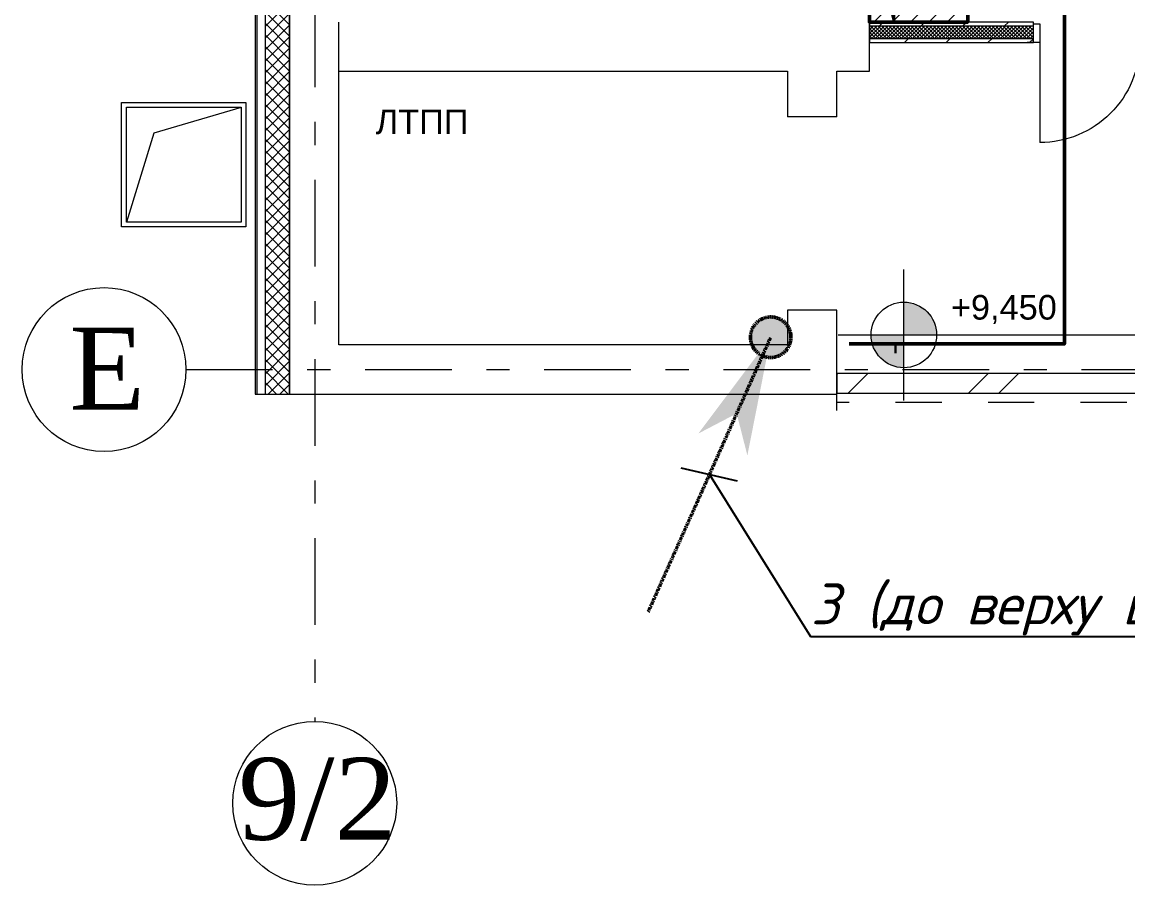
# Model space of a CAD drawing. Header units: millimetres. Extents: x 0 to 878967, y 0 to 534985.
# Drawn here: x 475279 to 482030, y 258697 to 264054 of the extents above; entities that cross this region are included whole.
import ezdxf
from ezdxf import colors
from ezdxf.entities.mleader import LeaderData, LeaderLine
from ezdxf.math import Vec2, Vec3

# ---------------------------------------------------------------- set-up
doc = ezdxf.new("R2010")
doc.units = ezdxf.units.MM
for name, pattern in [('DASHED', [9.525, 6.35, -3.175]), ('gost6', [12, 8, -1.5, 1, -1.5]), ('Штриховая', [564.444447, 282.222223, -282.222223]), ('Штрихштриховая', [1093.611073, 529.166651, -211.666656, 141.111112, -211.666656])]:
    doc.linetypes.add(name, pattern=pattern)
doc.layers.get('Defpoints').update_dxf_attribs({"color": 140})
for name, color, linetype, lineweight in [('!ДВ', 200, 'Continuous', 30), ('E_Аварійні мережі', 212, 'Continuous', 30), ('E_Розп. мережі', 5, 'Continuous', 30), ('E_Щити', 5, 'Continuous', 50), ('Заземл.провідник', 96, 'Continuous', 50), ('Заземлення', 7, 'gost6', 50), ('Маркування електро ліній', 7, 'Continuous', 18), ('ТЕКСТ', 7, 'Continuous', 20)]:
    doc.layers.add(name, color=color, linetype=linetype, lineweight=lineweight)
for name, color, linetype in [('51312000', 7, 'Continuous'), ('PLAN_0_Asys', 7, 'Continuous'), ('АР- стена наружная', 7, 'Continuous'), ('АР-Осі', 7, 'Continuous'), ('перегородки', 7, 'Continuous')]:
    doc.layers.add(name, color=color, linetype=linetype)
doc.styles.get("Standard").update_dxf_attribs({"font": 'arial.ttf'})
doc.styles.add('розмеры', font='times.ttf', dxfattribs={"height": 250})
doc.styles.add('СГЕНЕРИР_СТИЛЬ_1', font='arial.ttf')

# ---------------------------------------------------------------- blocks, each defined once
blk = doc.blocks.new('+9450')
at = {"linetype": 'Continuous', "lineweight": 20}
for points in [[(3596.2, 211.4), (3796.2, 211.4), (3780.9, 288), (3737.6, 352.9), (3672.7, 396.2), (3596.2, 411.4)], [(3596.2, 211.4), (3396.2, 211.4), (3411.4, 134.9), (3454.7, 70), (3519.6, 26.7), (3596.2, 11.4)]]:
    blk.add_hatch(color=7, dxfattribs=at).paths.add_polyline_path(points)
at = {"layer": '!ДВ', "color": 7, "linetype": 'Continuous', "lineweight": 18}
for p, q in [((-1180, 1630.4), (-420, 1630.4)), ((-1180, 870.4), (-1180, 1630.4)), ((-420, 1630.4), (-420, 870.4)), ((-1150, 1600.4), (-450, 1600.4)), ((-1150, 900.4), (-1150, 1600.4)), ((-1150, 900.4), (-1150, 1600.4)), ((-1150, 1600.4), (-450, 1598.8)), ((-450, 1598.8), (-983.1, 1442)), ((-450, 1600.4), (-450, 900.4)), ((-983.1, 1442), (-1150, 900.4)), ((-450, 900.4), (-1150, 900.4)), ((-420, 870.4), (-1180, 870.4))]:
    blk.add_line(p, q, dxfattribs=at)
at = {"color": 7, "linetype": 'Continuous', "lineweight": 20}
for p, q in [((3596.2, -188.6), (3596.2, 611.4)), ((3196.2, 211.4), (5413.4, 211.4))]:
    blk.add_line(p, q, dxfattribs=at)
at = {"color": 253, "linetype": 'Штриховая', "lineweight": 18}
for p, q in [((3186.3, -250), (3186.3, -149.9)), ((6650, -200), (3186.3, -200))]:
    blk.add_line(p, q, dxfattribs=at)
at = {"color": 7, "linetype": 'Continuous', "lineweight": 20}
blk.add_circle((3596.2, 211.4), 200, dxfattribs=at)
at = {"layer": '51312000', "color": 7, "linetype": 'Continuous', "lineweight": 20}
for p, q in [((3386.5, 1820.1), (3386.5, 7072.2)), ((-153.7, 3740.1), (-153.7, 2120)), ((-153.7, 2120), (-153.7, -149.9)), ((146.3, 150.1), (146.3, 2120)), ((146.3, 1820.1), (2886.5, 1820.1)), ((2886.5, 1820.1), (2886.5, 1542.9)), ((3186.5, 1542.9), (3186.5, 1820.1)), ((3186.5, 1820.1), (3386.5, 1820.1)), ((3186.5, 1542.9), (2886.5, 1542.9)), ((3186.5, 1542.9), (2886.5, 1542.9)), ((2886.5, 362.9), (2886.5, 150.1)), ((3186.5, 362.9), (2886.5, 362.9)), ((3186.5, 362.9), (2886.5, 362.9)), ((3186.5, -149.9), (3186.5, 362.9)), ((2886.5, 150.1), (146.3, 150.1)), ((-153.7, -149.9), (3186.5, -149.9))]:
    blk.add_line(p, q, dxfattribs=at)
at = {"layer": 'E_Аварійні мережі'}
blk.add_lwpolyline([(3545.6, 100), (3545.6, 156.5)], dxfattribs=at)
at = {"layer": 'PLAN_0_Asys', "color": 7, "linetype": 'Штрихштриховая', "lineweight": 18}
blk.add_line((0, 9906.9), (0, -2146.6), dxfattribs=at)
at = {"layer": 'PLAN_0_Asys', "color": 7, "linetype": 'Continuous', "lineweight": 18}
blk.add_circle((0, -2646.6), 500, dxfattribs=at)
at = {"layer": 'АР- стена наружная', "color": 7, "linetype": 'Continuous', "lineweight": 20}
for p, q in [((-363.7, 3740.1), (-363.7, -149.9)), ((-153.7, -149.9), (-153.7, 3740.1)), ((-363.7, -149.9), (-153.7, -149.9))]:
    blk.add_line(p, q, dxfattribs=at)
at = {"layer": 'АР- стена наружная', "color": 7, "linetype": 'Continuous', "lineweight": 18}
for p, q in [((-353.7, 3740.1), (-353.7, -149.9)), ((-303.7, 3740.1), (-303.7, -149.9)), ((-153.7, 2104.4), (-303.7, 2254.4)), ((-303.7, 2093.2), (-153.7, 2243.2)), ((-153.7, 2033.7), (-303.7, 2183.7)), ((-303.7, 2022.5), (-153.7, 2172.5)), ((-153.7, 1963), (-303.7, 2113)), ((-303.7, 1951.8), (-153.7, 2101.8)), ((-153.7, 1892.3), (-303.7, 2042.3)), ((-303.7, 1881.1), (-153.7, 2031.1)), ((-153.7, 1821.5), (-303.7, 1971.5)), ((-303.7, 1810.4), (-153.7, 1960.4)), ((-153.7, 1750.8), (-303.7, 1900.8)), ((-303.7, 1739.7), (-153.7, 1889.7)), ((-153.7, 1680.1), (-303.7, 1830.1)), ((-303.7, 1669), (-153.7, 1819)), ((-153.7, 1609.4), (-303.7, 1759.4)), ((-303.7, 1598.3), (-153.7, 1748.3)), ((-153.7, 1538.7), (-303.7, 1688.7)), ((-303.7, 1527.6), (-153.7, 1677.6)), ((-153.7, 1468), (-303.7, 1618)), ((-303.7, 1456.8), (-153.7, 1606.8)), ((-153.7, 1397.3), (-303.7, 1547.3)), ((-303.7, 1386.1), (-153.7, 1536.1)), ((-153.7, 1326.6), (-303.7, 1476.6)), ((-303.7, 1315.4), (-153.7, 1465.4)), ((-153.7, 1255.9), (-303.7, 1405.9)), ((-303.7, 1244.7), (-153.7, 1394.7)), ((-153.7, 1185.1), (-303.7, 1335.1)), ((-303.7, 1174), (-153.7, 1324)), ((-153.7, 1114.4), (-303.7, 1264.4)), ((-303.7, 1103.3), (-153.7, 1253.3)), ((-153.7, 1043.7), (-303.7, 1193.7)), ((-303.7, 1032.6), (-153.7, 1182.6)), ((-153.7, 973), (-303.7, 1123)), ((-303.7, 961.9), (-153.7, 1111.9)), ((-153.7, 902.3), (-303.7, 1052.3)), ((-303.7, 891.2), (-153.7, 1041.2)), ((-153.7, 831.6), (-303.7, 981.6)), ((-303.7, 820.5), (-153.7, 970.5)), ((-153.7, 760.9), (-303.7, 910.9)), ((-303.7, 749.7), (-153.7, 899.7)), ((-153.7, 690.2), (-303.7, 840.2)), ((-303.7, 679), (-153.7, 829)), ((-153.7, 619.5), (-303.7, 769.5)), ((-303.7, 608.3), (-153.7, 758.3)), ((-153.7, 548.8), (-303.7, 698.8)), ((-303.7, 537.6), (-153.7, 687.6)), ((-153.7, 478), (-303.7, 628)), ((-303.7, 466.9), (-153.7, 616.9)), ((-153.7, 407.3), (-303.7, 557.3)), ((-303.7, 396.2), (-153.7, 546.2)), ((-153.7, 336.6), (-303.7, 486.6)), ((-303.7, 325.5), (-153.7, 475.5)), ((-153.7, 265.9), (-303.7, 415.9)), ((-303.7, 254.8), (-153.7, 404.8)), ((-153.7, 195.2), (-303.7, 345.2)), ((-303.7, 184.1), (-153.7, 334.1)), ((-153.7, 124.5), (-303.7, 274.5)), ((-303.7, 113.3), (-153.7, 263.3)), ((-153.7, 53.8), (-303.7, 203.8)), ((-303.7, 42.6), (-153.7, 192.6)), ((-153.7, -16.9), (-303.7, 133.1)), ((-303.7, -28.1), (-153.7, 121.9)), ((-153.7, -87.6), (-303.7, 62.4)), ((-303.7, -98.8), (-153.7, 51.2)), ((-162.1, -149.9), (-303.7, -8.4)), ((-284.1, -149.9), (-153.7, -19.5)), ((-232.8, -149.9), (-303.7, -79.1)), ((-213.4, -149.9), (-153.7, -90.2)), ((-303.5, -149.9), (-303.7, -149.8))]:
    blk.add_line(p, q, dxfattribs=at)
at = {"layer": 'АР-Осі', "color": 7, "linetype": 'Штрихштриховая', "lineweight": 18}
blk.add_line((-786.6, 0), (7293.7, 0), dxfattribs=at)
at = {"layer": 'АР-Осі', "color": 7, "linetype": 'Continuous', "lineweight": 18}
blk.add_circle((-1286.6, 0), 500, dxfattribs=at)
at = {"layer": 'перегородки', "color": 7, "linetype": 'Continuous', "lineweight": 20}
for p, q in [((4386.8, 2120), (3386.5, 2120)), ((3386.5, 2120), (3386.5, 1995)), ((4386.8, 2120), (4349.8, 2120)), ((4386.8, 2120), (4349.8, 2120)), ((4386.8, 2120), (4349.8, 2120)), ((4386.8, 2110), (4386.8, 2120)), ((4386.8, 2110), (4386.8, 2120)), ((4386.8, 2110), (4386.8, 2120)), ((4386.8, 2095), (4386.8, 2110)), ((4386.8, 2095), (4386.8, 2110)), ((4386.8, 2095), (4386.8, 2110)), ((4386.8, 2020), (4386.8, 2095)), ((4386.8, 2020), (4386.8, 2095)), ((4386.8, 2020), (4386.8, 2095)), ((3386.5, 1995), (4386.8, 1995)), ((4386.8, 1995), (4349.8, 1995)), ((4386.8, 1995), (4349.8, 1995)), ((4386.8, 1995), (4349.8, 1995)), ((4386.8, 1995), (4386.8, 2020)), ((4386.8, 1995), (4386.8, 2020)), ((4386.8, 1995), (4386.8, 2020)), ((4426.8, 1995), (4426.8, 1385)), ((6700, -25), (3186.3, -25)), ((3186.3, -25), (3186.3, -145)), ((3186.3, -145), (6700, -145))]:
    blk.add_line(p, q, dxfattribs=at)
at = {"layer": 'перегородки', "color": 7, "linetype": 'Continuous', "lineweight": 18}
for p, q in [((3386.5, 2072.7), (3408.8, 2095)), ((3386.5, 2050.2), (3431.2, 2095)), ((3386.5, 2027.8), (3453.7, 2095)), ((4386.8, 2095), (3386.5, 2095)), ((3469.8, 2020), (3394.8, 2095)), ((3401.1, 2020), (3476.1, 2095)), ((3492.2, 2020), (3417.2, 2095)), ((3423.6, 2020), (3498.6, 2095)), ((3514.7, 2020), (3439.7, 2095)), ((3445.7, 2095), (3470.7, 2120)), ((3446, 2020), (3521, 2095)), ((3537.1, 2020), (3462.1, 2095)), ((3468.5, 2020), (3543.5, 2095)), ((3559.6, 2020), (3484.6, 2095)), ((3490.9, 2020), (3565.9, 2095)), ((3582, 2020), (3507, 2095)), ((3513.4, 2020), (3588.4, 2095)), ((3604.5, 2020), (3529.5, 2095)), ((3535.8, 2020), (3610.8, 2095)), ((3626.9, 2020), (3551.9, 2095)), ((3558.3, 2020), (3633.3, 2095)), ((3649.4, 2020), (3574.4, 2095)), ((3580.7, 2020), (3655.7, 2095)), ((3671.8, 2020), (3596.8, 2095)), ((3603.2, 2020), (3678.2, 2095)), ((3694.3, 2020), (3619.3, 2095)), ((3625.6, 2020), (3700.6, 2095)), ((3716.7, 2020), (3641.7, 2095)), ((3648.1, 2020), (3723.1, 2095)), ((3739.2, 2020), (3664.2, 2095)), ((3670.6, 2020), (3745.6, 2095)), ((3761.6, 2020), (3686.6, 2095)), ((3693, 2020), (3768, 2095)), ((3700.3, 2095), (3725.3, 2120)), ((3784.1, 2020), (3709.1, 2095)), ((3715.5, 2020), (3790.5, 2095)), ((3806.5, 2020), (3731.5, 2095)), ((3737.9, 2020), (3812.9, 2095)), ((3829, 2020), (3754, 2095)), ((3760.4, 2020), (3835.4, 2095)), ((3851.4, 2020), (3776.4, 2095)), ((3782.8, 2020), (3857.8, 2095)), ((3873.9, 2020), (3798.9, 2095)), ((3805.3, 2020), (3880.3, 2095)), ((3896.3, 2020), (3821.3, 2095)), ((3827.7, 2020), (3902.7, 2095)), ((3918.8, 2020), (3843.8, 2095)), ((3850.2, 2020), (3925.2, 2095)), ((3941.2, 2020), (3866.2, 2095)), ((3872.6, 2020), (3947.6, 2095)), ((3963.7, 2020), (3888.7, 2095)), ((3895.1, 2020), (3970.1, 2095)), ((3986.1, 2020), (3911.1, 2095)), ((3917.5, 2020), (3992.5, 2095)), ((4008.6, 2020), (3933.6, 2095)), ((3940, 2020), (4015, 2095)), ((3954.8, 2095), (3979.8, 2120)), ((4031, 2020), (3956, 2095)), ((3962.4, 2020), (4037.4, 2095)), ((4053.5, 2020), (3978.5, 2095)), ((3984.9, 2020), (4059.9, 2095)), ((4075.9, 2020), (4000.9, 2095)), ((4007.3, 2020), (4082.3, 2095)), ((4098.4, 2020), (4023.4, 2095)), ((4029.8, 2020), (4104.8, 2095)), ((4120.8, 2020), (4045.8, 2095)), ((4052.2, 2020), (4127.2, 2095)), ((4143.3, 2020), (4068.3, 2095)), ((4074.7, 2020), (4149.7, 2095)), ((4165.7, 2020), (4090.7, 2095)), ((4097.1, 2020), (4172.1, 2095)), ((4188.2, 2020), (4113.2, 2095)), ((4119.6, 2020), (4194.6, 2095)), ((4210.6, 2020), (4135.6, 2095)), ((4142, 2020), (4217, 2095)), ((4233.1, 2020), (4158.1, 2095)), ((4164.5, 2020), (4239.5, 2095)), ((4255.5, 2020), (4180.5, 2095)), ((4186.9, 2020), (4261.9, 2095)), ((4278, 2020), (4203, 2095)), ((4209.4, 2095), (4234.4, 2120)), ((4209.4, 2020), (4284.4, 2095)), ((4300.4, 2020), (4225.4, 2095)), ((4231.8, 2020), (4306.8, 2095)), ((4322.9, 2020), (4247.9, 2095)), ((4254.3, 2020), (4329.3, 2095)), ((4345.3, 2020), (4270.3, 2095)), ((4276.7, 2020), (4351.7, 2095)), ((4367.8, 2020), (4292.8, 2095)), ((4299.2, 2020), (4374.2, 2095)), ((4386.8, 2023.4), (4315.2, 2095)), ((4386.8, 2045.9), (4337.7, 2095)), ((4386.8, 2068.4), (4360.2, 2095)), ((4386.8, 2090.8), (4382.6, 2095)), ((4386.8, 2110), (4426.8, 2110)), ((4386.8, 1995), (4386.8, 2110)), ((4426.8, 2110), (4426.8, 1995)), ((3447.3, 2020), (3386.5, 2080.9)), ((3424.9, 2020), (3386.5, 2058.4)), ((3402.4, 2020), (3386.5, 2036)), ((4321.6, 2020), (4386.8, 2085.2)), ((4344.1, 2020), (4386.8, 2062.7)), ((4366.5, 2020), (4386.8, 2040.3)), ((3386.5, 2020), (4386.8, 2020)), ((3600.3, 1995), (3625.3, 2020)), ((3854.8, 1995), (3879.8, 2020)), ((4109.4, 1995), (4134.4, 2020)), ((4364, 1995), (4386.8, 2017.8)), ((4426.8, 1995), (4386.8, 1995)), ((3186.3, -31.2), (3192.5, -25)), ((3256.3, -145), (3376.3, -25)), ((3991.7, -145), (4111.7, -25)), ((4175.6, -145), (4295.6, -25))]:
    blk.add_line(p, q, dxfattribs=at)
at = {"layer": 'перегородки', "color": 7, "linetype": 'Continuous', "lineweight": 20, "extrusion": (0, 0, -1)}
blk.add_ellipse((4426.8, 1995), major_axis=(-431.3, 431.3), ratio=1, start_param=2.356194, end_param=3.926991, dxfattribs=at)
at = {"color": 7, "style": 'СГЕНЕРИР_СТИЛЬ_1'}
for s, p in [('ЛТПП', (371.3, 1436.4)), ('+9,450', (3883.4, 304.9))]:
    blk.add_text(s, height=150, dxfattribs=at).set_placement(p)
at = {"layer": 'АР-Осі', "color": 7, "style": 'розмеры'}
blk.add_text('Е', height=500, dxfattribs=at).set_placement((-1497.6, -244.2))
at = {"layer": 'ТЕКСТ', "color": 7, "style": 'розмеры'}
blk.add_text('9/2', height=500, dxfattribs=at).set_placement((-466.8, -2868.9))
blk = doc.blocks.new('*U4')
at = {"lineweight": 20}
h = blk.add_hatch(dxfattribs=at)
h.set_pattern_fill('ANSI31', color=0, scale=25)
h.paths.add_polyline_path([(-300, 300), (-300, 0), (300, 0), (300, 300)])
at = {"color": 0}
blk.add_lwpolyline([(-300, 300), (300, 300), (300, 0), (-300, 0)], close=True, dxfattribs=at)
blk = doc.blocks.new('_Oblique')
at = {"color": 0, "linetype": 'ByBlock', "lineweight": -2}
blk.add_line((-0.5, -0.5), (0.5, 0.5), dxfattribs=at)

msp = doc.modelspace()

# ---------------------------------------------------------------- hatches: boundary and pattern name
at = {"layer": 'Заземлення'}
h = msp.add_hatch(color=256, dxfattribs=at)
edge = h.paths.add_edge_path()
edge.add_arc((479845.3, 262130.5), 127.6, 4.48211, 364.48211)
h = msp.add_hatch(color=256, dxfattribs=at)
h.paths.add_polyline_path([(479849.1, 262130.8), (479407.2, 261543), (479641.4, 261665.4)])
h.paths.add_polyline_path([(479849.1, 262130.8), (479641.4, 261665.4), (479706.7, 261409.3)])

# ---------------------------------------------------------------- linework, layer by layer
at = {"layer": 'Defpoints'}
msp.add_lwpolyline([(480602.1, 264053.5), (480452.1, 264053.5), (480452.1, 264153.5), (480602.1, 264153.5), (480602.1, 264053.5), (480580.4, 264138.8), (480452.1, 264153.5)], dxfattribs=at)
at = {"layer": 'Заземл.провідник', "color": 50, "ltscale": 100}
msp.add_lwpolyline([(480327.1, 262090), (481642.2, 262090), (481642.2, 267812.3), (481426, 267812.3)], dxfattribs=at)
at = {"layer": 'Заземл.провідник', "linetype": 'DASHED', "ltscale": 30}
msp.add_lwpolyline([(480327.1, 262090), (481642.2, 262090), (481642.2, 267812.3), (481426, 267812.3)], dxfattribs=at)
at = {"layer": 'Заземлення'}
msp.add_line((479100.8, 260454.2), (479849.1, 262130.8), dxfattribs=at)
msp.add_circle((479849.1, 262130.8), 123.8, dxfattribs=at)

# ---------------------------------------------------------------- block references
at = {"layer": 'E_Розп. мережі'}
msp.add_blockref('+9450', (477065.7, 261933.5), dxfattribs=at)
at = {"layer": 'E_Щити'}
msp.add_blockref('*U4', (480752.1, 264053.5), dxfattribs=at)

# ---------------------------------------------------------------- next in the draw order: leaders
at = {"layer": 'Маркування електро ліній'}
ml = msp.add_multileader_mtext('Standard', dxfattribs=at)
ml.set_content('{\\fISOCPEUR|b0|i1|c0|p34;3\\fISOCPEUR|b0|i1|c204|p34; (до верху шахти )}', color=256)
ml.set_leader_properties()
ml.set_arrow_properties(name='OBLIQUE')
ml.build(insert=Vec2(0, 0))
ml.multileader.update_dxf_attribs({"text_left_attachment_type": 6, "text_right_attachment_type": 6, "dogleg_length": 0.36, "arrow_head_size": 250})
ctx = ml.context
ctx.base_point, ctx.char_height, ctx.arrow_head_size, ctx.plane_origin = Vec3(480091.9, 260303.8), 250, 250, Vec3(488879.3, 250284.6)
ctx.left_attachment, ctx.right_attachment = 6, 6
notes = []
notes.append((ctx, [(0, (1, 1, 0), (480091.5, 260303.8), (1, 0), 0.36, [(1, [(479475, 261292.5)], 0, [])])]))
ctx.mtext.insert, ctx.mtext.line_spacing_factor, ctx.mtext.flow_direction = Vec3(480093.9, 260628.8), 0.96, 5
ctx.mtext.has_bg_fill, ctx.mtext.bg_color, ctx.mtext.bg_scale_factor, ctx.mtext.bg_transparency, ctx.mtext.use_window_bg_color = 1, -1023410167, 1.5, 0, 1
for ctx, leaders in notes:
    for number, flags, end, landing, length, lines in leaders:
        leader = LeaderData()
        leader.index, (leader.has_last_leader_line, leader.has_dogleg_vector, leader.attachment_direction) = number, flags
        leader.last_leader_point, leader.dogleg_vector, leader.dogleg_length = Vec3(end), Vec3(landing), length
        for number, points, colour, breaks in lines:
            line = LeaderLine()
            line.index, line.vertices, line.color, line.breaks = number, Vec3.list(points), colors.encode_raw_color(colour), breaks
            leader.lines.append(line)
        ctx.leaders.append(leader)

doc.saveas('drawing.dxf')
